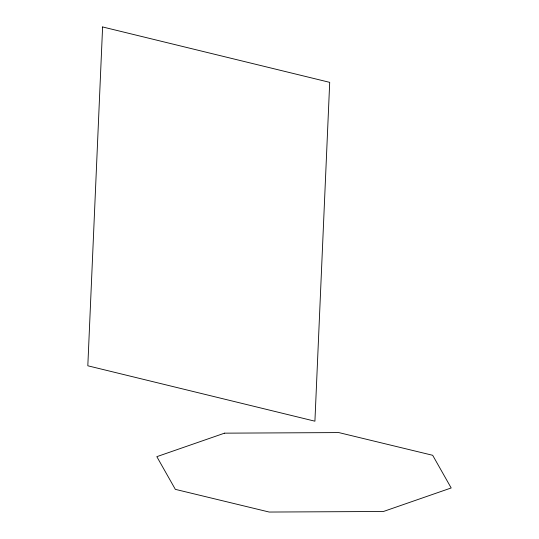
<?xml version="1.0" encoding="UTF-8"?>
<svg xmlns="http://www.w3.org/2000/svg" width="539" height="539" viewBox="0 0 539 539"><rect width="100%" height="100%" fill="white"/><g stroke="black" fill="none" stroke-linecap="round" stroke-linejoin="round"><path stroke-width="0.81" d="M102.605 26.95L87.817 365.792L314.917 421.195L329.706 82.352L102.605 26.95M224.534 433.161L156.829 456.668L175.337 489.351L269.224 512.05L383.478 511.477L451.183 487.963L432.676 455.287L338.795 432.581L224.534 433.161"/></g></svg>
